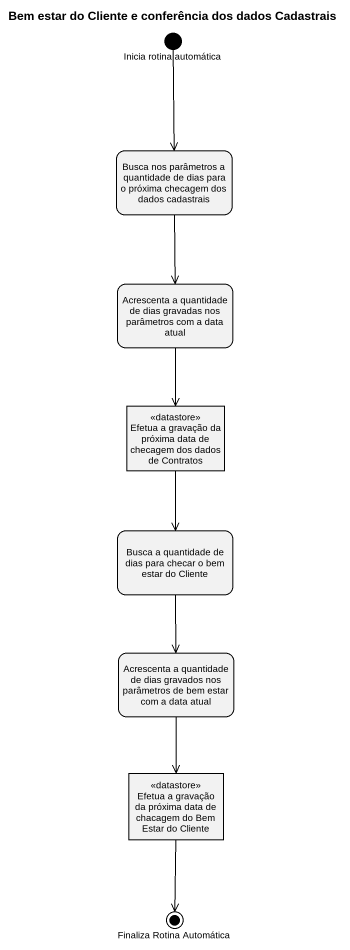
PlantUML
@startuml
title Bem estar do Cliente e conferência dos dados Cadastrais
hide empty description
state "Inicia rotina automática" as Inicia_rotina_automática <<start>>
state "Busca nos parâmetros a quantidade de dias para o próxima checagem dos dados cadastrais" as Busca_nos_parâmetros_a
state "Acrescenta a quantidade de dias gravadas nos parâmetros com a data atual" as Acrescenta_a_quantidade_de
state "Efetua a gravação da próxima data de checagem dos dados de Contratos" as Efetua_a_gravação_da <<datastore>>
state "Busca a quantidade de dias para checar o bem estar do Cliente" as Busca_a_quantidade_de_dias
state "Acrescenta a quantidade de dias gravados nos parâmetros de bem estar com a data atual" as Acrescenta_a_quantidade_de_2
state "Efetua a gravação da próxima data de chacagem do Bem Estar do Cliente" as Efetua_a_gravação_da_2 <<datastore>>
state "Finaliza Rotina Automática" as Finaliza_Rotina_Automática <<end>>
Inicia_rotina_automática --> Busca_nos_parâmetros_a
Busca_nos_parâmetros_a --> Acrescenta_a_quantidade_de
Acrescenta_a_quantidade_de --> Efetua_a_gravação_da
Efetua_a_gravação_da --> Busca_a_quantidade_de_dias
Busca_a_quantidade_de_dias --> Acrescenta_a_quantidade_de_2
Acrescenta_a_quantidade_de_2 --> Efetua_a_gravação_da_2
Efetua_a_gravação_da_2 --> Finaliza_Rotina_Automática
@enduml
